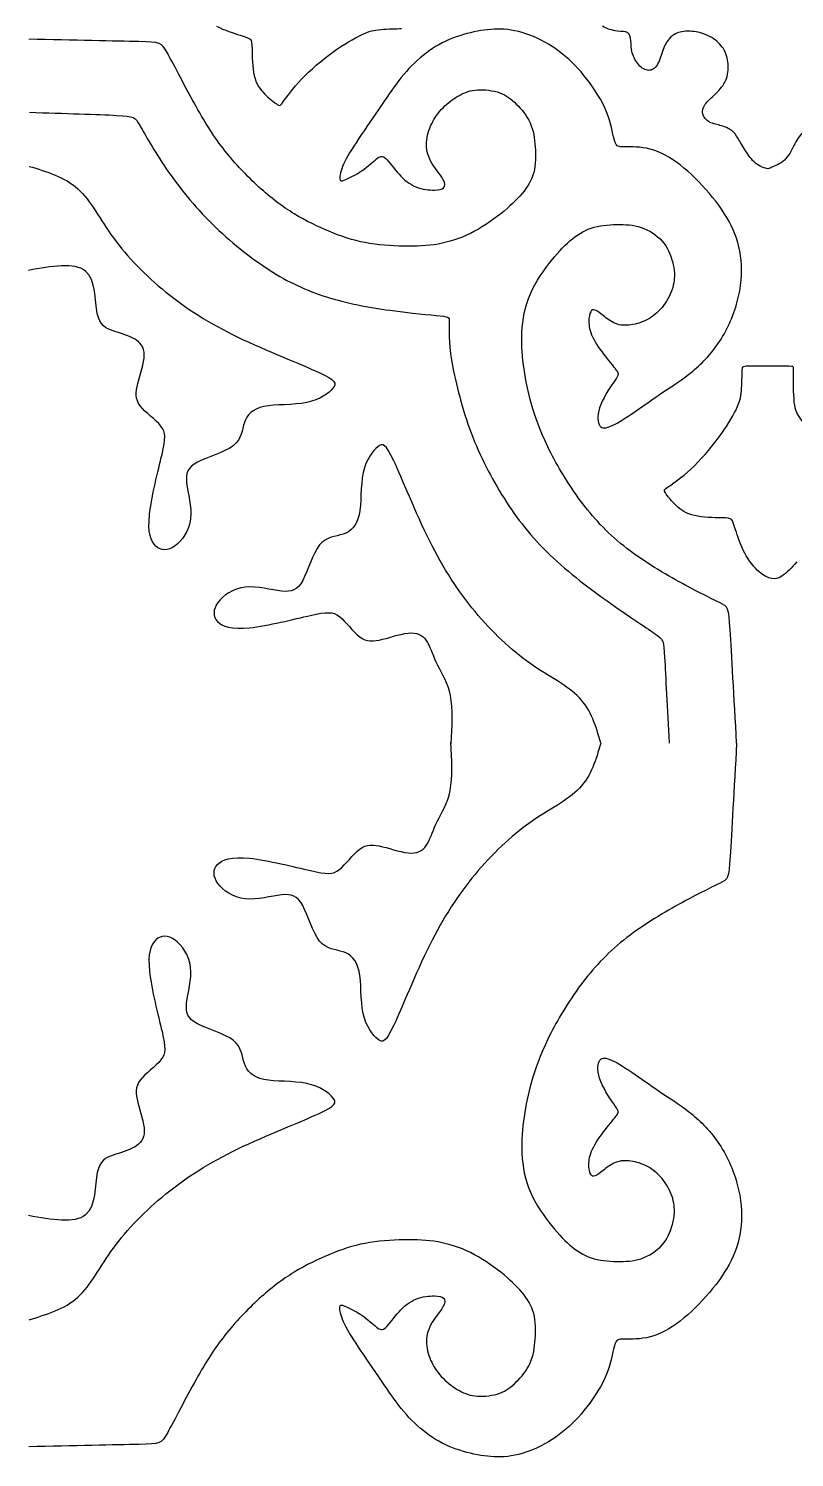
# Model space of a CAD drawing. Extents: x 13 to 543, y 34 to 294.
# Drawn here: x 143.25 to 154.74, y 238.15 to 259.59 of the extents above; entities that cross this region are included whole.
import ezdxf

# ---------------------------------------------------------------- set-up
doc = ezdxf.new("R2010")
doc.units = 0
doc.layers.add('Stand___Spine_003_contour', color=7, linetype='CONTINUOUS')

msp = doc.modelspace()

# ---------------------------------------------------------------- linework, layer by layer
at = {"layer": 'Stand___Spine_003_contour', "color": 7}
for points in [[(146.067604, 259.629547), (146.188667, 259.567345), (146.331581, 259.522971), (146.423101, 259.494349)], [(146.423101, 259.494349), (146.514624, 259.465728), (146.554606, 259.452906), (146.576146, 259.431684)], [(147.81531, 259.238728), (147.979822, 259.358133), (148.134834, 259.447933), (148.24784, 259.501222)], [(148.24784, 259.501222), (148.360847, 259.554514), (148.431842, 259.571287), (148.53539, 259.580176)], [(148.53539, 259.580176), (148.638938, 259.58906), (148.774864, 259.59005), (148.843912, 259.593043)], [(149.985501, 259.552474), (149.848523, 259.525834), (149.700422, 259.486339), (149.560941, 259.426643)], [(150.387038, 259.582085), (150.248528, 259.592925), (150.122476, 259.579116), (149.985501, 259.552474)], [(150.827605, 259.472059), (150.676581, 259.535708), (150.525547, 259.571236), (150.387038, 259.582085)], [(151.263169, 259.210545), (151.129643, 259.316636), (150.978627, 259.408411), (150.827605, 259.472059)], [(152.081669, 259.554874), (152.011162, 259.564409), (151.926356, 259.589125), (151.862634, 259.629139)], [(152.240943, 259.531095), (152.208202, 259.551083), (152.152177, 259.545362), (152.081669, 259.554874)], [(152.288165, 259.411127), (152.283345, 259.465368), (152.273681, 259.511115), (152.240943, 259.531095)], [(152.879154, 259.457548), (152.834171, 259.41351), (152.800591, 259.353092), (152.772583, 259.278769)], [(153.055342, 259.545355), (152.981995, 259.532029), (152.924138, 259.501587), (152.879154, 259.457548)], [(153.300416, 259.536785), (153.217429, 259.554891), (153.128691, 259.558681), (153.055342, 259.545355)], [(153.528129, 259.440621), (153.4606, 259.486318), (153.383402, 259.518688), (153.300416, 259.536785)], [(144.902013, 259.397528), (144.571097, 259.404384), (143.910776, 259.41829), (143.254763, 259.432111)], [(145.337479, 259.217462), (145.242935, 259.390665), (145.232929, 259.390665), (144.902013, 259.397528)], [(146.576146, 259.431684), (146.597701, 259.410464), (146.600683, 259.38091), (146.603188, 259.280545)], [(146.603188, 259.280545), (146.605684, 259.180178), (146.60769, 259.009855), (146.636176, 258.885999)], [(147.345258, 258.832649), (147.476759, 258.970297), (147.650798, 259.119326), (147.81531, 259.238728)], [(149.560941, 259.426643), (149.42146, 259.366946), (149.290376, 259.286971), (149.170402, 259.190778)], [(152.310355, 259.229272), (152.292984, 259.294026), (152.292984, 259.356887), (152.288165, 259.411127)], [(152.772583, 259.278769), (152.744574, 259.204445), (152.721446, 259.11506), (152.686714, 259.05505)], [(153.691197, 259.266396), (153.653588, 259.33586), (153.595657, 259.394926), (153.528129, 259.440621)], [(153.748125, 259.033147), (153.746168, 259.11689), (153.728797, 259.196932), (153.691197, 259.266396)], [(145.763553, 258.425534), (145.611029, 258.69791), (145.432024, 259.044261), (145.337479, 259.217462)], [(149.170402, 259.190778), (149.050428, 259.094588), (148.941351, 258.98202), (148.842873, 258.859689)], [(151.627721, 258.835046), (151.512696, 258.984072), (151.396695, 259.104452), (151.263169, 259.210545)], [(152.406852, 259.048355), (152.362443, 259.097896), (152.327719, 259.16452), (152.310355, 259.229272)], [(152.555459, 258.965546), (152.50521, 258.966512), (152.45126, 258.998815), (152.406852, 259.048355)], [(152.686714, 259.05505), (152.651985, 258.99504), (152.605707, 258.964598), (152.555459, 258.965546)], [(153.699902, 258.788442), (153.736535, 258.861713), (153.750058, 258.949403), (153.748125, 259.033147)], [(146.636176, 258.885999), (146.664662, 258.76214), (146.719647, 258.685197), (146.788494, 258.614852)], [(147.077651, 258.501451), (147.124555, 258.568412), (147.213761, 258.695003), (147.345258, 258.832649)], [(148.842873, 258.859689), (148.744394, 258.737356), (148.656331, 258.605043), (148.546855, 258.443749)], [(151.924744, 258.341629), (151.856718, 258.508452), (151.742743, 258.686023), (151.627721, 258.835046)], [(146.788494, 258.614852), (146.857342, 258.54451), (146.938652, 258.48189), (146.982202, 258.454246)], [(149.469458, 258.404288), (149.541496, 258.476861), (149.629424, 258.542916), (149.714965, 258.59031)], [(149.714965, 258.59031), (149.800508, 258.637704), (149.883448, 258.666297), (149.98853, 258.673216)], [(149.98853, 258.673216), (150.093611, 258.680144), (150.220507, 258.665346), (150.320059, 258.629807)], [(150.320059, 258.629807), (150.419609, 258.594269), (150.491586, 258.538044), (150.568608, 258.461061)], [(153.405571, 258.457119), (153.439327, 258.505633), (153.491513, 258.551404), (153.54744, 258.603735)], [(153.54744, 258.603735), (153.603364, 258.656064), (153.663267, 258.715173), (153.699902, 258.788442)], [(146.195744, 257.760184), (146.042371, 257.954361), (145.916077, 258.153157), (145.763553, 258.425534)], [(146.982202, 258.454246), (147.025749, 258.426599), (147.030747, 258.434498), (147.077651, 258.501451)], [(148.546855, 258.443749), (148.43738, 258.282454), (148.30629, 258.091889), (148.202295, 257.936485)], [(149.298944, 258.164971), (149.341456, 258.252831), (149.397418, 258.331715), (149.469458, 258.404288)], [(150.568608, 258.461061), (150.645629, 258.384074), (150.727627, 258.286389), (150.777134, 258.176832)], [(153.367942, 258.309544), (153.356369, 258.357184), (153.371808, 258.408602), (153.405571, 258.457119)], [(143.260937, 258.33637), (143.781923, 258.32061), (144.302972, 258.30485), (144.569447, 258.291059)], [(144.569447, 258.291059), (144.835922, 258.277275), (144.847769, 258.265443), (144.921786, 258.135406)], [(149.221952, 257.885209), (149.227432, 257.980451), (149.256432, 258.07711), (149.298944, 258.164971)], [(150.777134, 258.176832), (150.826641, 258.067272), (150.843643, 257.945883), (150.852636, 257.817126)], [(152.036771, 257.933989), (152.014801, 258.018765), (151.992769, 258.174804), (151.924744, 258.341629)], [(153.470225, 258.190506), (153.418075, 258.21814), (153.379507, 258.261906), (153.367942, 258.309544)], [(153.647787, 258.134308), (153.587953, 258.151448), (153.522374, 258.162869), (153.470225, 258.190506)], [(144.921786, 258.135406), (144.995803, 258.005367), (145.131985, 257.757133), (145.316124, 257.488712)], [(153.801209, 258.063854), (153.761679, 258.094303), (153.707621, 258.117163), (153.647787, 258.134308)], [(153.897676, 257.943901), (153.865838, 257.995307), (153.840741, 258.033405), (153.801209, 258.063854)], [(154.860721, 258.023883), (154.813396, 257.980062), (154.774852, 257.911605), (154.735641, 257.836166)], [(146.706908, 257.214956), (146.529649, 257.376062), (146.349116, 257.566007), (146.195744, 257.760184)], [(148.202295, 257.936485), (148.0983, 257.781083), (148.021261, 257.660643), (147.976278, 257.56001)], [(149.287465, 257.599532), (149.234462, 257.69622), (149.216459, 257.789967), (149.221952, 257.885209)], [(150.852636, 257.817126), (150.86164, 257.688369), (150.862619, 257.552126), (150.83162, 257.434218)], [(152.098553, 257.827125), (152.080375, 257.835623), (152.058752, 257.849214), (152.036771, 257.933989)], [(152.209228, 257.816648), (152.130728, 257.815682), (152.116724, 257.818579), (152.098553, 257.827125)], [(152.577811, 257.784079), (152.430799, 257.822563), (152.287727, 257.817626), (152.209228, 257.816648)], [(153.027867, 257.546252), (152.875837, 257.663694), (152.724823, 257.745598), (152.577811, 257.784079)], [(154.010572, 257.760141), (153.968121, 257.827736), (153.929514, 257.892495), (153.897676, 257.943901)], [(154.158293, 257.574486), (154.09932, 257.622123), (154.053026, 257.692546), (154.010572, 257.760141)], [(154.735641, 257.836166), (154.696429, 257.760728), (154.655194, 257.67548), (154.592531, 257.618314)], [(143.256202, 257.525734), (143.522032, 257.446925), (143.787914, 257.368102), (143.987375, 257.189083)], [(147.976278, 257.56001), (147.931294, 257.45938), (147.918286, 257.378411), (147.919754, 257.338479)], [(148.250542, 257.458658), (148.339838, 257.5201), (148.415289, 257.595541), (148.469802, 257.638001)], [(148.469802, 257.638001), (148.524317, 257.68046), (148.558293, 257.69032), (148.610423, 257.643336)], [(148.610423, 257.643336), (148.66255, 257.596348), (148.732399, 257.492965), (148.808894, 257.407619)], [(149.468386, 257.33465), (149.428304, 257.40337), (149.340468, 257.502844), (149.287465, 257.599532)], [(153.466428, 257.118949), (153.332902, 257.275869), (153.179899, 257.428813), (153.027867, 257.546252)], [(154.324281, 257.493673), (154.288223, 257.502291), (154.217266, 257.526845), (154.158293, 257.574486)], [(154.592531, 257.618314), (154.529867, 257.561148), (154.44518, 257.530708), (154.402761, 257.511682)], [(145.316124, 257.488712), (145.500262, 257.220288), (145.733948, 256.929695), (146.002959, 256.663257)], [(147.919754, 257.338479), (147.921222, 257.298547), (147.937223, 257.299537), (147.997455, 257.324308)], [(147.997455, 257.324308), (148.057681, 257.349069), (148.161246, 257.397217), (148.250542, 257.458658)], [(148.808894, 257.407619), (148.88539, 257.322273), (148.968408, 257.255158), (149.063397, 257.216672)], [(149.476436, 257.204319), (149.500486, 257.228506), (149.508459, 257.265932), (149.468386, 257.33465)], [(150.83162, 257.434218), (150.800604, 257.31631), (150.737568, 257.21659), (150.654589, 257.117457)], [(154.402761, 257.511682), (154.360341, 257.492659), (154.360341, 257.485052), (154.324281, 257.493673)], [(143.987375, 257.189083), (144.186836, 257.010066), (144.319765, 256.730994), (144.523415, 256.450507)], [(147.235211, 256.813548), (147.057213, 256.922579), (146.884169, 257.053847), (146.706908, 257.214956)], [(149.063397, 257.216672), (149.158387, 257.178184), (149.265394, 257.168317), (149.338902, 257.1688)], [(149.338902, 257.1688), (149.41241, 257.169283), (149.452398, 257.180122), (149.476436, 257.204319)], [(150.654589, 257.117457), (150.57161, 257.018323), (150.468519, 256.919567), (150.336552, 256.815001)], [(153.795462, 256.636378), (153.713939, 256.801214), (153.599954, 256.962028), (153.466428, 257.118949)], [(146.002959, 256.663257), (146.27197, 256.396822), (146.574717, 256.155451), (146.861879, 255.971245)], [(147.771267, 256.545624), (147.596271, 256.617654), (147.413209, 256.704514), (147.235211, 256.813548)], [(150.336552, 256.815001), (150.204582, 256.710439), (150.043461, 256.599843), (149.88198, 256.519443)], [(144.523415, 256.450507), (144.727065, 256.170021), (145.001481, 255.888083), (145.309805, 255.638277)], [(148.300313, 256.380327), (148.113327, 256.416344), (147.94626, 256.473594), (147.771267, 256.545624)], [(149.88198, 256.519443), (149.720497, 256.439041), (149.558404, 256.38869), (149.394929, 256.35959)], [(151.411664, 256.437989), (151.512701, 256.518939), (151.615647, 256.578111), (151.736717, 256.611687)], [(151.736717, 256.611687), (151.857787, 256.645262), (151.996698, 256.653149), (152.124749, 256.652164)], [(152.124749, 256.652164), (152.252797, 256.651199), (152.369749, 256.641325), (152.485317, 256.594423)], [(152.485317, 256.594423), (152.600883, 256.547529), (152.714838, 256.463689), (152.787358, 256.368925)], [(153.942978, 256.11383), (153.925974, 256.302849), (153.876988, 256.471542), (153.795462, 256.636378)], [(148.880381, 256.326048), (148.694408, 256.329501), (148.4873, 256.344299), (148.300313, 256.380327)], [(149.394929, 256.35959), (149.231457, 256.33049), (149.066358, 256.322594), (148.880381, 256.326048)], [(151.099129, 256.114789), (151.211656, 256.25445), (151.310626, 256.357038), (151.411664, 256.437989)], [(152.787358, 256.368925), (152.85988, 256.274159), (152.890881, 256.168578), (152.91088, 256.096545)], [(144.10211, 255.954916), (143.939683, 256.085828), (143.594441, 256.025123), (143.249259, 255.964427)], [(150.77962, 255.611018), (150.860634, 255.798549), (150.9866, 255.975127), (151.099129, 256.114789)], [(152.91088, 256.096545), (152.930868, 256.02451), (152.939884, 255.986008), (152.941413, 255.922398)], [(153.88596, 255.496557), (153.944984, 255.715672), (153.959979, 255.92481), (153.942978, 256.11383)], [(144.280471, 255.319404), (144.244052, 255.50153), (144.264538, 255.824003), (144.10211, 255.954916)], [(146.861879, 255.971245), (147.149042, 255.787041), (147.419427, 255.660956), (147.721405, 255.566384)], [(152.941413, 255.922398), (152.942881, 255.858789), (152.936863, 255.767899), (152.906363, 255.675168)], [(145.309805, 255.638277), (145.618129, 255.388472), (145.960409, 255.170759), (146.390382, 254.962812)], [(150.653116, 255.032738), (150.662609, 255.225194), (150.698608, 255.423487), (150.77962, 255.611018)], [(152.906363, 255.675168), (152.875861, 255.582437), (152.820813, 255.48664), (152.755821, 255.408715)], [(147.721405, 255.566384), (148.023383, 255.471815), (148.356898, 255.408777), (148.671716, 255.36543)], [(151.753689, 255.368783), (151.72365, 255.380105), (151.701648, 255.372211), (151.685197, 255.342684)], [(152.755821, 255.408715), (152.69083, 255.330787), (152.61576, 255.270543), (152.535788, 255.227151)], [(153.594914, 254.860063), (153.723967, 255.048591), (153.826935, 255.27744), (153.88596, 255.496557)], [(144.517742, 255.057718), (144.410273, 255.095393), (144.316889, 255.137276), (144.280471, 255.319404)], [(148.671716, 255.36543), (148.986532, 255.322083), (149.282539, 255.298445), (149.427613, 255.281661)], [(149.427613, 255.281661), (149.572684, 255.264889), (149.56676, 255.255028), (149.561859, 255.164081)], [(149.561859, 255.164081), (149.556959, 255.073131), (149.552975, 254.898438), (149.598356, 254.617781)], [(151.685197, 255.342684), (151.668755, 255.313145), (151.657706, 255.261649), (151.657711, 255.197571)], [(151.657711, 255.197571), (151.657714, 255.133493), (151.668746, 255.056408), (151.712711, 254.964691)], [(151.872744, 255.285904), (151.821739, 255.326857), (151.783729, 255.357453), (151.753689, 255.368783)], [(152.058517, 255.16618), (151.987316, 255.193991), (151.923748, 255.244953), (151.872744, 255.285904)], [(152.289261, 255.145757), (152.207794, 255.134411), (152.129718, 255.13837), (152.058517, 255.16618)], [(152.535788, 255.227151), (152.455816, 255.18376), (152.370728, 255.157091), (152.289261, 255.145757)], [(144.837386, 254.934905), (144.746836, 254.986552), (144.62521, 255.020044), (144.517742, 255.057718)], [(146.390382, 254.962812), (146.820356, 254.754865), (147.337991, 254.556699), (147.602503, 254.435252)], [(150.685621, 254.479627), (150.660615, 254.65383), (150.643618, 254.840284), (150.653116, 255.032738)], [(151.712711, 254.964691), (151.756691, 254.872974), (151.833752, 254.76632), (151.905756, 254.673073)], [(144.985894, 254.693437), (144.987313, 254.813511), (144.927935, 254.883257), (144.837386, 254.934905)], [(153.159362, 254.404644), (153.310924, 254.523588), (153.465863, 254.671535), (153.594914, 254.860063)], [(144.888332, 254.267792), (144.922286, 254.403217), (144.984477, 254.573367), (144.985894, 254.693437)], [(149.598356, 254.617781), (149.643737, 254.33712), (149.738508, 253.948861), (149.867578, 253.591705)], [(151.905756, 254.673073), (151.977759, 254.579825), (152.044774, 254.499881), (152.07727, 254.454962)], [(153.959841, 254.461898), (153.962875, 254.530029), (153.967841, 254.531994), (154.091564, 254.532974)], [(154.091564, 254.532974), (154.215279, 254.53394), (154.46094, 254.53394), (154.585961, 254.532009)], [(154.585961, 254.532009), (154.71098, 254.530077), (154.716984, 254.52607), (154.719947, 254.524115)], [(154.719947, 254.524115), (154.722908, 254.522183), (154.722883, 254.522183), (154.722883, 254.420486)], [(147.602503, 254.435252), (147.867015, 254.313808), (147.878329, 254.269151), (147.817537, 254.196626)], [(150.797138, 253.957096), (150.743628, 254.143616), (150.710631, 254.305427), (150.685621, 254.479627)], [(152.053146, 254.319305), (151.998523, 254.238459), (151.889703, 254.084356), (151.836725, 253.952152)], [(152.07727, 254.454962), (152.109768, 254.410042), (152.107764, 254.400149), (152.053146, 254.319305)], [(152.716172, 254.09943), (152.860585, 254.196386), (153.0078, 254.285701), (153.159362, 254.404644)], [(153.9468, 254.157473), (153.955804, 254.259646), (153.956807, 254.393767), (153.959841, 254.461898)], [(154.722876, 254.420443), (154.722876, 254.318765), (154.722876, 254.115477), (154.736406, 253.988178)], [(144.925096, 253.930117), (144.848729, 254.032029), (144.854379, 254.132367), (144.888332, 254.267792)], [(147.817537, 254.196626), (147.756744, 254.124102), (147.623659, 254.023517), (147.422896, 253.981673)], [(152.303268, 253.811556), (152.43183, 253.898921), (152.571756, 254.002472), (152.716172, 254.09943)], [(153.866784, 253.873742), (153.920793, 253.985247), (153.937792, 254.0553), (153.9468, 254.157473)], [(145.236194, 253.628635), (145.159753, 253.725009), (145.001462, 253.828206), (144.925096, 253.930117)], [(146.779297, 253.920275), (146.605337, 253.883964), (146.526116, 253.794625), (146.487957, 253.68303)], [(147.422896, 253.981673), (147.222133, 253.939829), (146.953257, 253.956586), (146.779297, 253.920275)], [(151.041668, 253.317636), (150.924652, 253.55941), (150.85065, 253.770576), (150.797138, 253.957096)], [(151.836725, 253.952152), (151.783743, 253.819947), (151.785742, 253.708384), (151.8122, 253.650196)], [(153.600757, 253.446954), (153.721769, 253.609282), (153.812778, 253.762236), (153.866784, 253.873742)], [(154.736406, 253.988178), (154.749935, 253.860879), (154.776934, 253.809548), (154.864843, 253.692253)], [(146.487957, 253.68303), (146.449798, 253.571437), (146.452629, 253.43736), (146.322528, 253.335518)], [(151.973759, 253.620148), (152.057827, 253.653221), (152.174706, 253.724191), (152.303268, 253.811556)], [(145.251811, 253.20151), (145.30698, 253.442958), (145.312636, 253.532264), (145.236194, 253.628635)], [(149.867578, 253.591705), (149.996647, 253.234551), (150.160875, 252.906685), (150.34935, 252.601334)], [(151.8122, 253.650196), (151.838657, 253.592009), (151.889691, 253.587074), (151.973759, 253.620148)], [(153.189214, 252.983144), (153.328715, 253.112898), (153.479748, 253.284627), (153.600757, 253.446954)], [(146.322528, 253.335518), (146.192428, 253.233676), (145.929232, 253.163864), (145.782166, 253.085695)], [(148.489052, 253.318454), (148.415551, 253.258469), (148.313613, 253.12715), (148.271206, 252.929053)], [(148.730889, 253.106276), (148.60781, 253.367275), (148.562553, 253.378439), (148.489052, 253.318454)], [(151.499932, 252.552975), (151.319133, 252.802763), (151.158685, 253.075863), (151.041668, 253.317636)], [(145.063722, 252.300016), (145.092007, 252.566609), (145.196642, 252.96006), (145.251811, 253.20151)], [(145.782166, 253.085695), (145.6351, 253.007528), (145.603974, 252.920975), (145.620938, 252.773154)], [(149.265548, 251.91025), (149.054802, 252.334514), (148.85397, 252.845276), (148.730889, 253.106276)], [(148.271206, 252.929053), (148.228799, 252.730956), (148.245781, 252.46565), (148.208982, 252.294001)], [(152.853559, 252.719091), (152.921421, 252.765372), (153.049716, 252.853393), (153.189214, 252.983144)], [(145.620938, 252.773154), (145.637903, 252.625333), (145.703021, 252.415806), (145.681783, 252.235774)], [(150.34935, 252.601334), (150.537825, 252.295983), (150.750998, 252.012263), (151.02335, 251.743355)], [(152.805718, 252.624909), (152.7777, 252.667877), (152.785705, 252.672809), (152.853559, 252.719091)], [(152.968486, 252.433773), (152.897197, 252.501706), (152.833735, 252.581937), (152.805718, 252.624909)], [(152.133283, 251.867994), (151.88277, 252.075215), (151.680734, 252.303187), (151.499932, 252.552975)], [(153.243282, 252.283477), (153.117756, 252.311585), (153.039778, 252.36584), (152.968486, 252.433773)], [(145.159878, 251.82406), (145.083555, 251.893777), (145.035437, 252.033425), (145.063722, 252.300016)], [(145.681783, 252.235774), (145.660547, 252.055738), (145.553033, 251.904986), (145.446974, 251.829661)], [(148.208982, 252.294001), (148.172182, 252.122351), (148.081641, 252.044181), (147.968544, 252.006529)], [(153.643138, 252.250928), (153.54142, 252.25339), (153.368805, 252.25537), (153.243282, 252.283477)], [(153.79631, 252.224245), (153.774804, 252.245513), (153.744853, 252.248456), (153.643138, 252.250928)], [(153.859819, 252.073232), (153.830812, 252.163539), (153.817818, 252.202991), (153.79631, 252.224245)], [(147.968544, 252.006529), (147.85545, 251.968877), (147.719568, 251.97167), (147.616355, 251.843297)], [(153.996836, 251.722456), (153.933797, 251.841911), (153.888826, 251.982927), (153.859819, 252.073232)], [(145.446974, 251.829661), (145.340914, 251.754336), (145.2362, 251.754336), (145.159878, 251.82406)], [(147.616355, 251.843297), (147.513143, 251.714924), (147.442392, 251.455222), (147.363171, 251.31011)], [(149.950103, 250.844021), (149.696936, 251.148251), (149.476294, 251.485986), (149.265548, 251.91025)], [(151.02335, 251.743355), (151.295701, 251.474447), (151.627287, 251.22029), (151.930247, 251.004561)], [(152.959371, 251.319814), (152.682859, 251.474242), (152.383793, 251.660773), (152.133283, 251.867994)], [(154.213113, 251.442225), (154.140787, 251.505426), (154.059878, 251.603), (153.996836, 251.722456)], [(154.778404, 251.591712), (154.703912, 251.496501), (154.618888, 251.419515), (154.556162, 251.37758)], [(147.363171, 251.31011), (147.283952, 251.164996), (147.196234, 251.134284), (147.046423, 251.151023)], [(153.620075, 250.979296), (153.49018, 251.042887), (153.235882, 251.165385), (152.959371, 251.319814)], [(154.40092, 251.339591), (154.348885, 251.350455), (154.285442, 251.379026), (154.213113, 251.442225)], [(154.556162, 251.37758), (154.493436, 251.335642), (154.452952, 251.32874), (154.40092, 251.339591)], [(146.501811, 251.21106), (146.319353, 251.190105), (146.166573, 251.084019), (146.090234, 250.979368)], [(147.046423, 251.151023), (146.896613, 251.167762), (146.684267, 251.232016), (146.501811, 251.21106)], [(146.090234, 250.979368), (146.013895, 250.874717), (146.013895, 250.771393), (146.084558, 250.696084)], [(151.930247, 251.004561), (152.233207, 250.78883), (152.507537, 250.611526), (152.644717, 250.516925)], [(153.778218, 250.569094), (153.756468, 250.91037), (153.749967, 250.915704), (153.620075, 250.979296)], [(146.084558, 250.696084), (146.155213, 250.620776), (146.296739, 250.573296), (146.566918, 250.601205)], [(146.566918, 250.601205), (146.837099, 250.629115), (147.235844, 250.732361), (147.480544, 250.786797)], [(147.480544, 250.786797), (147.725241, 250.841234), (147.815749, 250.846815), (147.913417, 250.771388)], [(147.913417, 250.771388), (148.011088, 250.695961), (148.115673, 250.539773), (148.218956, 250.46442)], [(150.773264, 250.068073), (150.489002, 250.269019), (150.203271, 250.539791), (149.950103, 250.844021)], [(148.218956, 250.46442), (148.32224, 250.389068), (148.423928, 250.394642), (148.561175, 250.428145)], [(148.561175, 250.428145), (148.698423, 250.461647), (148.870862, 250.523013), (148.992549, 250.524411)], [(148.992549, 250.524411), (149.114238, 250.525811), (149.184923, 250.467222), (149.237265, 250.377875)], [(152.644717, 250.516925), (152.781895, 250.422324), (152.781895, 250.410492), (152.795155, 250.151479)], [(153.875985, 248.87197), (153.83793, 249.550848), (153.799981, 250.227819), (153.778218, 250.569094)], [(149.237265, 250.377875), (149.289608, 250.288528), (149.32355, 250.168517), (149.385767, 250.041556)], [(149.385767, 250.041556), (149.447982, 249.914595), (149.538533, 249.78057), (149.576791, 249.583775)], [(151.517193, 249.548915), (151.340352, 249.735963), (151.057525, 249.867127), (150.773264, 250.068073)], [(152.795155, 250.151479), (152.808409, 249.892463), (152.835215, 249.380794), (152.86187, 248.871969)], [(149.576791, 249.583775), (149.615046, 249.38698), (149.600743, 249.121797), (149.586601, 248.859492)], [(151.83546, 248.876242), (151.764753, 249.119033), (151.694036, 249.361867), (151.517193, 249.548915)], [(149.576791, 248.160163), (149.615046, 248.356958), (149.600743, 248.622142), (149.586601, 248.884447)], [(151.83546, 248.867697), (151.764753, 248.624906), (151.694036, 248.382072), (151.517193, 248.195024)], [(153.875985, 248.871969), (153.83793, 248.193091), (153.799981, 247.51612), (153.778218, 247.174845)], [(149.385767, 247.702383), (149.447982, 247.829344), (149.538533, 247.963369), (149.576791, 248.160163)], [(151.517193, 248.195024), (151.340352, 248.007976), (151.057525, 247.876812), (150.773264, 247.675866)], [(149.237265, 247.366064), (149.289608, 247.455411), (149.32355, 247.575422), (149.385767, 247.702383)], [(150.773264, 247.675866), (150.489002, 247.47492), (150.203271, 247.204148), (149.950103, 246.899918)], [(147.913417, 246.972551), (148.011088, 247.047978), (148.115673, 247.204166), (148.218956, 247.279519)], [(148.218956, 247.279519), (148.32224, 247.354871), (148.423928, 247.349297), (148.561175, 247.315794)], [(148.561175, 247.315794), (148.698423, 247.282292), (148.870862, 247.220926), (148.992549, 247.219528)], [(148.992549, 247.219528), (149.114238, 247.218128), (149.184923, 247.276717), (149.237265, 247.366064)], [(146.090234, 246.764571), (146.013895, 246.869222), (146.013895, 246.972546), (146.084558, 247.047854)], [(146.084558, 247.047854), (146.155213, 247.123163), (146.296739, 247.170643), (146.566918, 247.142734)], [(146.566918, 247.142734), (146.837099, 247.114824), (147.235844, 247.011578), (147.480544, 246.957142)], [(153.778218, 247.174845), (153.756468, 246.833569), (153.749967, 246.828235), (153.620075, 246.764643)], [(147.480544, 246.957142), (147.725241, 246.902705), (147.815749, 246.897124), (147.913417, 246.972551)], [(149.950103, 246.899918), (149.696936, 246.595688), (149.476294, 246.257953), (149.265548, 245.833689)], [(146.501811, 246.532879), (146.319353, 246.553833), (146.166573, 246.65992), (146.090234, 246.764571)], [(147.046423, 246.592916), (146.896613, 246.576177), (146.684267, 246.511923), (146.501811, 246.532879)], [(147.363171, 246.433829), (147.283952, 246.578942), (147.196234, 246.609655), (147.046423, 246.592916)], [(153.620075, 246.764643), (153.49018, 246.701051), (153.235882, 246.578553), (152.959371, 246.424125)], [(147.616355, 245.900642), (147.513143, 246.029015), (147.442392, 246.288716), (147.363171, 246.433829)], [(152.959371, 246.424125), (152.682859, 246.269697), (152.383793, 246.083166), (152.133283, 245.875945)], [(145.446968, 245.914276), (145.340909, 245.989601), (145.236195, 245.989601), (145.159872, 245.919876)], [(145.159872, 245.919876), (145.08355, 245.850159), (145.035431, 245.710512), (145.063716, 245.443921)], [(145.681778, 245.508163), (145.660542, 245.688198), (145.553028, 245.83895), (145.446968, 245.914276)], [(147.968544, 245.73741), (147.85545, 245.775062), (147.719568, 245.772269), (147.616355, 245.900642)], [(148.208982, 245.449938), (148.172182, 245.621588), (148.081641, 245.699758), (147.968544, 245.73741)], [(149.265548, 245.833689), (149.054802, 245.409425), (148.85397, 244.898663), (148.730889, 244.637663)], [(152.133283, 245.875945), (151.88277, 245.668724), (151.680734, 245.440752), (151.499932, 245.190964)], [(145.063716, 245.443921), (145.092002, 245.177327), (145.196637, 244.783877), (145.251806, 244.542426)], [(145.620933, 244.970783), (145.637897, 245.118604), (145.703016, 245.32813), (145.681778, 245.508163)], [(148.271206, 244.814886), (148.228799, 245.012983), (148.245781, 245.278289), (148.208982, 245.449938)], [(151.499932, 245.190964), (151.319133, 244.941176), (151.158685, 244.668076), (151.041668, 244.426303)], [(145.782161, 244.658241), (145.635095, 244.736408), (145.603969, 244.822961), (145.620933, 244.970783)], [(146.322523, 244.408419), (146.192423, 244.510261), (145.929226, 244.580072), (145.782161, 244.658241)], [(148.489052, 244.425485), (148.415551, 244.48547), (148.313613, 244.616788), (148.271206, 244.814886)], [(145.251806, 244.542426), (145.306975, 244.300978), (145.312631, 244.211673), (145.236189, 244.115301)], [(148.730889, 244.637663), (148.60781, 244.376664), (148.562553, 244.3655), (148.489052, 244.425485)], [(146.487952, 244.060906), (146.449793, 244.172499), (146.452623, 244.306577), (146.322523, 244.408419)], [(151.041668, 244.426303), (150.924652, 244.184529), (150.85065, 243.973363), (150.797138, 243.786843)], [(145.236189, 244.115301), (145.159748, 244.018927), (145.001457, 243.915731), (144.925091, 243.813819)], [(146.779292, 243.823661), (146.605332, 243.859972), (146.52611, 243.949311), (146.487952, 244.060906)], [(151.836725, 243.791787), (151.783743, 243.923991), (151.785742, 244.035555), (151.8122, 244.093743)], [(151.8122, 244.093743), (151.838657, 244.15193), (151.889691, 244.156864), (151.973759, 244.123791)], [(151.973759, 244.123791), (152.057827, 244.090718), (152.174706, 244.019747), (152.303268, 243.932383)], [(144.925091, 243.813819), (144.848724, 243.711907), (144.854373, 243.611569), (144.888327, 243.476144)], [(147.42289, 243.762263), (147.222127, 243.804107), (146.953251, 243.787351), (146.779292, 243.823661)], [(152.303268, 243.932383), (152.43183, 243.845018), (152.571756, 243.741467), (152.716172, 243.644509)], [(147.817531, 243.54731), (147.756739, 243.619835), (147.623653, 243.720419), (147.42289, 243.762263)], [(150.797138, 243.786843), (150.743628, 243.600323), (150.710631, 243.438512), (150.685621, 243.264312)], [(152.053146, 243.424633), (151.998523, 243.50548), (151.889703, 243.659583), (151.836725, 243.791787)], [(152.716172, 243.644509), (152.860585, 243.547553), (153.0078, 243.458238), (153.159362, 243.339294)], [(144.888327, 243.476144), (144.92228, 243.340719), (144.984472, 243.17057), (144.985889, 243.050499)], [(147.602498, 243.308684), (147.867009, 243.430129), (147.878324, 243.474785), (147.817531, 243.54731)], [(152.07727, 243.288977), (152.109768, 243.333896), (152.107764, 243.343789), (152.053146, 243.424633)], [(146.390377, 242.781124), (146.82035, 242.989072), (147.337986, 243.187237), (147.602498, 243.308684)], [(150.685621, 243.264312), (150.660615, 243.090109), (150.643618, 242.903655), (150.653116, 242.711201)], [(151.905756, 243.070866), (151.977759, 243.164114), (152.044774, 243.244057), (152.07727, 243.288977)], [(153.159362, 243.339294), (153.310924, 243.220351), (153.465863, 243.072404), (153.594914, 242.883876)], [(144.985889, 243.050499), (144.987308, 242.930426), (144.92793, 242.860679), (144.83738, 242.809032)], [(151.712711, 242.779248), (151.756691, 242.870965), (151.833752, 242.977618), (151.905756, 243.070866)], [(144.83738, 242.809032), (144.746831, 242.757384), (144.625205, 242.723893), (144.517736, 242.686218)], [(145.309799, 242.105659), (145.618124, 242.355465), (145.960404, 242.573177), (146.390377, 242.781124)], [(151.657711, 242.546368), (151.657714, 242.610446), (151.668746, 242.687531), (151.712711, 242.779248)], [(153.594914, 242.883876), (153.723967, 242.695348), (153.826935, 242.466499), (153.88596, 242.247382)], [(144.517736, 242.686218), (144.410268, 242.648544), (144.316884, 242.606661), (144.280465, 242.424533)], [(150.653116, 242.711201), (150.662609, 242.518745), (150.698608, 242.320452), (150.77962, 242.132921)], [(151.685197, 242.401255), (151.668755, 242.430794), (151.657706, 242.48229), (151.657711, 242.546368)], [(152.058517, 242.577758), (151.987316, 242.549948), (151.923748, 242.498986), (151.872744, 242.458035)], [(152.289261, 242.598182), (152.207794, 242.609528), (152.129718, 242.605569), (152.058517, 242.577758)], [(152.535788, 242.516787), (152.455816, 242.560179), (152.370728, 242.586848), (152.289261, 242.598182)], [(152.755821, 242.335224), (152.69083, 242.413152), (152.61576, 242.473396), (152.535788, 242.516787)], [(144.280465, 242.424533), (144.244047, 242.242407), (144.264533, 241.919934), (144.102105, 241.789021)], [(151.753689, 242.375156), (151.72365, 242.363834), (151.701648, 242.371728), (151.685197, 242.401255)], [(151.872744, 242.458035), (151.821739, 242.417082), (151.783729, 242.386485), (151.753689, 242.375156)], [(152.906363, 242.068771), (152.875861, 242.161502), (152.820813, 242.257299), (152.755821, 242.335224)], [(144.523409, 241.293429), (144.727059, 241.573916), (145.001475, 241.855853), (145.309799, 242.105659)], [(150.77962, 242.132921), (150.860634, 241.94539), (150.9866, 241.768812), (151.099129, 241.62915)], [(153.88596, 242.247382), (153.944984, 242.028267), (153.959979, 241.819129), (153.942978, 241.630108)], [(152.941413, 241.821541), (152.942881, 241.88515), (152.936863, 241.976039), (152.906363, 242.068771)], [(144.102105, 241.789021), (143.939677, 241.658108), (143.594435, 241.718814), (143.249254, 241.779509)], [(152.91088, 241.647394), (152.930868, 241.719428), (152.939884, 241.757931), (152.941413, 241.821541)], [(151.099129, 241.62915), (151.211656, 241.489488), (151.310626, 241.386901), (151.411664, 241.30595)], [(152.787358, 241.375013), (152.85988, 241.46978), (152.890881, 241.575361), (152.91088, 241.647394)], [(153.942978, 241.630108), (153.925974, 241.44109), (153.876988, 241.272396), (153.795462, 241.107561)], [(143.98737, 240.554854), (144.186831, 240.73387), (144.319759, 241.012942), (144.523409, 241.293429)], [(148.300313, 241.363612), (148.113327, 241.327595), (147.94626, 241.270344), (147.771267, 241.198314)], [(148.880381, 241.417891), (148.694408, 241.414438), (148.4873, 241.39964), (148.300313, 241.363612)], [(149.394929, 241.384349), (149.231457, 241.413449), (149.066358, 241.421345), (148.880381, 241.417891)], [(149.88198, 241.224496), (149.720497, 241.304898), (149.558404, 241.355249), (149.394929, 241.384349)], [(150.336552, 240.928937), (150.204582, 241.0335), (150.043461, 241.144096), (149.88198, 241.224496)], [(151.411664, 241.30595), (151.512701, 241.225), (151.615647, 241.165828), (151.736717, 241.132252)], [(152.485317, 241.149515), (152.600883, 241.19641), (152.714838, 241.28025), (152.787358, 241.375013)], [(147.771267, 241.198314), (147.596271, 241.126284), (147.413209, 241.039424), (147.235211, 240.930391)], [(151.736717, 241.132252), (151.857787, 241.098677), (151.996698, 241.09079), (152.124749, 241.091775)], [(152.124749, 241.091775), (152.252797, 241.09274), (152.369749, 241.102614), (152.485317, 241.149515)], [(153.795462, 241.107561), (153.713939, 240.942725), (153.599954, 240.78191), (153.466428, 240.62499)], [(147.235211, 240.930391), (147.057213, 240.82136), (146.884169, 240.690092), (146.706908, 240.528983)], [(150.654589, 240.626482), (150.57161, 240.725616), (150.468519, 240.824372), (150.336552, 240.928937)], [(150.83162, 240.309721), (150.800604, 240.427629), (150.737568, 240.527349), (150.654589, 240.626482)], [(153.466428, 240.62499), (153.332902, 240.46807), (153.179899, 240.315126), (153.027867, 240.197687)], [(143.256197, 240.218203), (143.522027, 240.297011), (143.787909, 240.375835), (143.98737, 240.554854)], [(146.706908, 240.528983), (146.529649, 240.367877), (146.349116, 240.177932), (146.195744, 239.983755)], [(147.976278, 240.183929), (147.931294, 240.284559), (147.918286, 240.365528), (147.919754, 240.40546)], [(147.919754, 240.40546), (147.921222, 240.445392), (147.937223, 240.444402), (147.997455, 240.419631)], [(147.997455, 240.419631), (148.057681, 240.394869), (148.161246, 240.346722), (148.250542, 240.285281)], [(148.808894, 240.33632), (148.88539, 240.421666), (148.968408, 240.488781), (149.063397, 240.527267)], [(149.063397, 240.527267), (149.158387, 240.565755), (149.265394, 240.575622), (149.338902, 240.575139)], [(149.468386, 240.409289), (149.428304, 240.340569), (149.340468, 240.241095), (149.287465, 240.144407)], [(149.338902, 240.575139), (149.41241, 240.574656), (149.452398, 240.563817), (149.476436, 240.53962)], [(149.476436, 240.53962), (149.500486, 240.515433), (149.508459, 240.478007), (149.468386, 240.409289)], [(148.202295, 239.807454), (148.0983, 239.962856), (148.021261, 240.083296), (147.976278, 240.183929)], [(148.250542, 240.285281), (148.339838, 240.223839), (148.415289, 240.148398), (148.469802, 240.105938)], [(148.610423, 240.100603), (148.66255, 240.147591), (148.732399, 240.250973), (148.808894, 240.33632)], [(150.852636, 239.926813), (150.86164, 240.05557), (150.862619, 240.191813), (150.83162, 240.309721)], [(153.027867, 240.197687), (152.875837, 240.080245), (152.724823, 239.998341), (152.577811, 239.95986)], [(146.195744, 239.983755), (146.042371, 239.789578), (145.916077, 239.590782), (145.763553, 239.318404)], [(148.469802, 240.105938), (148.524317, 240.063479), (148.558293, 240.053619), (148.610423, 240.100603)], [(149.287465, 240.144407), (149.234462, 240.047719), (149.216459, 239.953972), (149.221952, 239.85873)], [(152.577811, 239.95986), (152.430799, 239.921376), (152.287727, 239.926313), (152.209228, 239.927291)], [(148.546855, 239.30019), (148.43738, 239.461484), (148.30629, 239.65205), (148.202295, 239.807454)], [(149.221952, 239.85873), (149.227432, 239.763488), (149.256432, 239.666829), (149.298944, 239.578967)], [(150.777134, 239.567107), (150.826641, 239.676667), (150.843643, 239.798056), (150.852636, 239.926813)], [(152.036771, 239.80995), (152.014801, 239.725174), (151.992769, 239.569135), (151.924744, 239.40231)], [(152.098553, 239.916814), (152.080375, 239.908316), (152.058752, 239.894724), (152.036771, 239.80995)], [(152.209228, 239.927291), (152.130728, 239.928257), (152.116724, 239.92536), (152.098553, 239.916814)], [(149.298944, 239.578967), (149.341456, 239.491108), (149.397418, 239.412224), (149.469458, 239.339651)], [(150.568608, 239.282878), (150.645629, 239.359865), (150.727627, 239.457549), (150.777134, 239.567107)], [(145.763553, 239.318404), (145.611029, 239.046029), (145.432024, 238.699678), (145.337479, 238.526477)], [(148.842873, 238.884249), (148.744394, 239.006582), (148.656331, 239.138895), (148.546855, 239.30019)], [(149.469458, 239.339651), (149.541496, 239.267078), (149.629424, 239.201023), (149.714965, 239.153629)], [(151.924744, 239.40231), (151.856718, 239.235487), (151.742743, 239.057916), (151.627721, 238.908893)], [(149.714965, 239.153629), (149.800508, 239.106235), (149.883448, 239.077642), (149.98853, 239.070723)], [(149.98853, 239.070723), (150.093611, 239.063795), (150.220507, 239.078593), (150.320059, 239.114131)], [(150.320059, 239.114131), (150.419609, 239.14967), (150.491586, 239.205894), (150.568608, 239.282878)], [(149.170402, 238.55316), (149.050428, 238.649351), (148.941351, 238.761919), (148.842873, 238.884249)], [(151.627721, 238.908893), (151.512696, 238.759867), (151.396695, 238.639487), (151.263169, 238.533394)], [(145.337479, 238.526477), (145.242935, 238.353274), (145.232929, 238.353274), (144.902013, 238.346411)], [(149.560941, 238.317296), (149.42146, 238.376993), (149.290376, 238.456967), (149.170402, 238.55316)], [(151.263169, 238.533394), (151.129643, 238.427303), (150.978627, 238.335528), (150.827605, 238.271879)], [(144.902013, 238.346411), (144.571097, 238.339554), (143.910776, 238.325649), (143.254763, 238.311828)], [(149.985501, 238.191465), (149.848523, 238.218105), (149.700422, 238.2576), (149.560941, 238.317296)], [(150.827605, 238.271879), (150.676581, 238.208231), (150.525547, 238.172703), (150.387038, 238.161854)], [(150.387038, 238.161854), (150.248528, 238.151014), (150.122476, 238.164823), (149.985501, 238.191465)]]:
    msp.add_open_spline(points, degree=3, dxfattribs=at)

doc.saveas('drawing.dxf')
